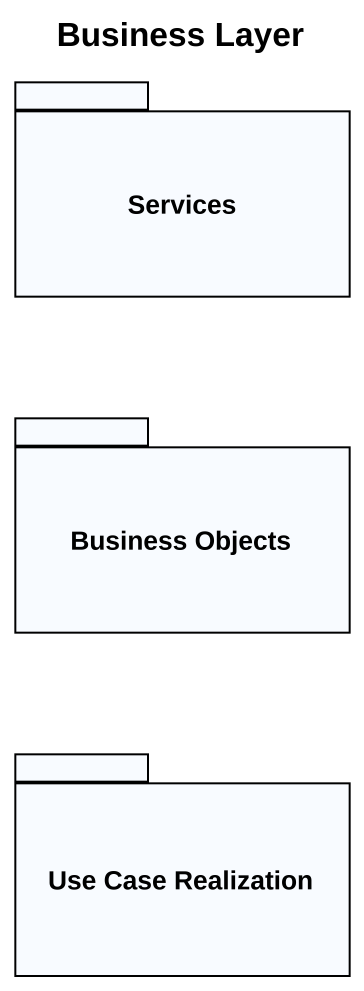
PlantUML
@startuml
title Business Layer
package Services {
}
package "Business Objects" as Business_Objects {
}
package "Use Case Realization" as Use_Case_Realization {
}
@enduml
